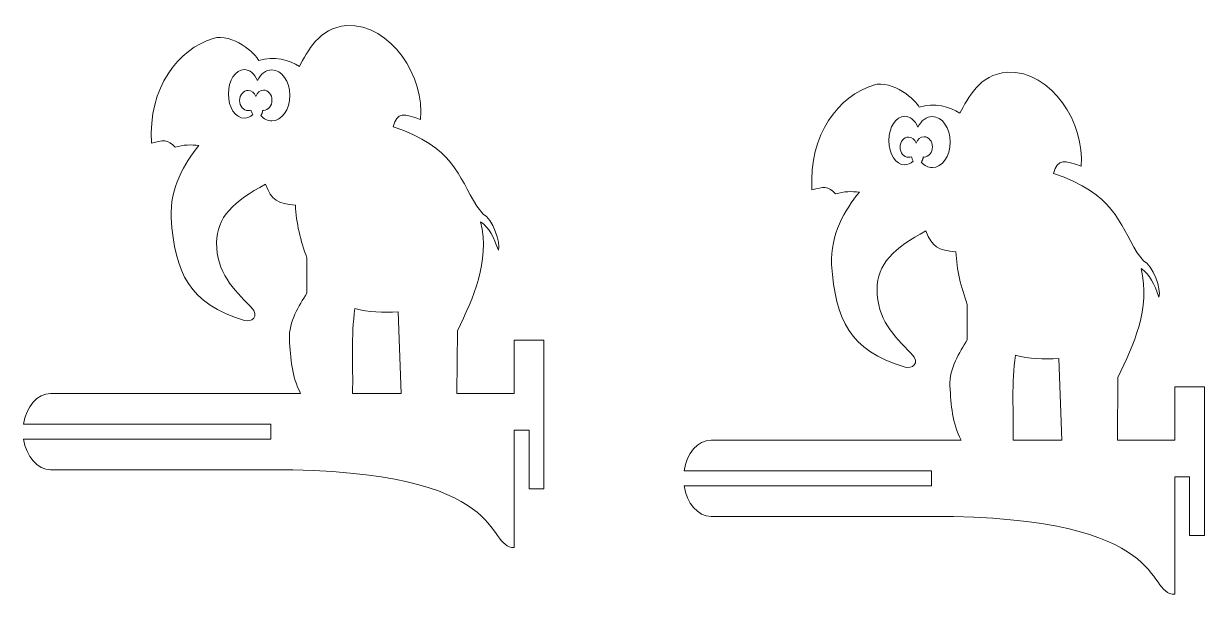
# Model space of a CAD drawing. Header units: millimetres. Extents: x -505 to 593, y -392 to 806.
# Drawn here: x -204 to 589, y 423 to 806 of the extents above; entities that cross this region are included whole.
import ezdxf

# ---------------------------------------------------------------- set-up
doc = ezdxf.new("R2010")
doc.units = ezdxf.units.MM
doc.header["$MEASUREMENT"] = 0
doc.layers.add('layer 1', color=7, linetype='Continuous')

msp = doc.modelspace()

# ---------------------------------------------------------------- linework, layer by layer
at = {"layer": 'layer 1', "color": 231, "lineweight": 9}
for points, knots in [([(-185.7775, 557.6933), (-185.7775, 557.6933), (-144.6578, 557.6933), (-144.6578, 557.6933), (-144.6578, 557.6933), (-144.6578, 557.6933), (-37.1105, 557.6933), (-37.1105, 557.6933), (-37.1105, 557.6933), (-37.1105, 557.6933), (-17.8515, 557.6933), (-17.8515, 557.6933), (-17.8515, 557.6933), (-23.7156, 568.9812), (-24.5851, 581.099), (-25.3201, 594.0045), (-25.3201, 594.0045), (-25.8357, 606.2162), (-18.8034, 616.3689), (-13.6338, 625.0512), (-13.6338, 625.0512), (-13.6338, 625.0512), (-13.6338, 648.6789), (-13.6338, 648.6789), (-13.6338, 648.6789), (-17.733, 660.1986), (-20.9499, 671.8164), (-21.2256, 684.1204), (-21.2256, 684.1204), (-33.0483, 684.9577), (-37.4212, 687.2653), (-41.4021, 698.1009), (-41.4021, 698.1009), (-62.7515, 686.7061), (-74.2983, 675.6056), (-74.2782, 658.9176), (-74.2782, 658.9176), (-74.2945, 638.5706), (-63.0503, 627.9099), (-51.2729, 615.7652), (-51.2729, 615.7652), (-44.5309, 608.8132), (-51.1859, 605.3788), (-55.4189, 606.6758), (-55.4189, 606.6758), (-93.1208, 618.0107), (-102.045, 638.3687), (-104.8149, 675.5414), (-104.8149, 675.5414), (-105.6054, 695.7604), (-96.0031, 711.9999), (-86.102, 724.0802), (-86.102, 724.0802), (-91.2751, 724.6216), (-96.4977, 724.6264), (-102.0615, 722.9242), (-102.0615, 722.9242), (-107.1114, 728.3413), (-110.3575, 727.7588), (-117.9928, 725.5183), (-117.9928, 725.5183), (-120.2852, 763.3099), (-99.7374, 788.6523), (-76.6408, 795.958), (-76.6408, 795.958), (-63.4614, 799.6941), (-47.9293, 785.5894), (-45.925, 780.9937), (-45.925, 780.9937), (-35.8552, 784.6139), (-25.1975, 781.2743), (-18.6566, 777.1505), (-18.6566, 777.1505), (-13.0031, 787.1911), (-5.8742, 802.8353), (13.1443, 804.6214), (13.1443, 804.6214), (43.2446, 805.8271), (65.68, 769.4957), (62.7625, 741.6143), (62.7625, 741.6143), (52.0057, 745.149), (46.9488, 746.9149), (44.2504, 736.6923), (44.2504, 736.6923), (85.2307, 722.8368), (87.8869, 703.871), (100.5665, 683.3327), (100.5665, 683.3327), (100.5665, 683.3327), (104.7306, 678.0417), (104.7306, 678.0417), (104.7306, 678.0417), (111.0239, 675.5443), (116.9659, 658.2709), (115.0077, 653.7134), (115.0077, 653.7134), (111.927, 662.3504), (109.2387, 668.7326), (103.1197, 672.8599), (103.1197, 672.8599), (109.5048, 645.7516), (98.2018, 621.7879), (87.4891, 599.7894), (87.4891, 599.7894), (87.4891, 599.7894), (87.1534, 557.6933), (87.1534, 557.6933), (87.1534, 557.6933), (87.1534, 557.6933), (125.7321, 557.6933), (125.7321, 557.6933), (125.7321, 557.6933), (125.7321, 557.6933), (125.7321, 593.4774), (125.7321, 593.4774), (125.7321, 593.4774), (125.7321, 593.4774), (145.6289, 593.4774), (145.6289, 593.4774), (145.6289, 593.4774), (145.6289, 593.4774), (145.6289, 493.6206), (145.6289, 493.6206), (145.6289, 493.6206), (145.6289, 493.6206), (135.7252, 493.6206), (135.7252, 493.6206), (135.7252, 493.6206), (135.7252, 493.6206), (135.7252, 532.9569), (135.7252, 532.9569), (135.7252, 532.9569), (135.7252, 532.9569), (125.7251, 532.9569), (125.7251, 532.9569), (125.7251, 532.9569), (125.7251, 532.9569), (125.7251, 454.2511), (125.7251, 454.2511), (125.7251, 454.2511), (105.1369, 454.1828), (125.7251, 506.5213), (-37.7319, 506.5213), (-37.7319, 506.5213), (-37.7319, 506.5213), (-185.7775, 506.5213), (-185.7775, 506.5213), (-185.7775, 506.5213), (-194.6982, 506.5213), (-202.1931, 515.4072), (-203.883, 527.1072), (-203.883, 527.1072), (-203.883, 527.1072), (-37.7319, 527.1072), (-37.7319, 527.1072), (-37.7319, 527.1072), (-37.7319, 527.1072), (-37.7319, 537.1072), (-37.7319, 537.1072), (-37.7319, 537.1072), (-37.7319, 537.1072), (-203.8831, 537.1072), (-203.8831, 537.1072), (-203.8831, 537.1072), (-202.1933, 548.8074), (-194.6984, 557.6933), (-185.7775, 557.6933)], [0, 0, 0, 0, 0.0232558139534884, 0.0232558139534884, 0.0232558139534884, 0.0232558139534884, 0.0465116279069767, 0.0465116279069767, 0.0465116279069767, 0.0465116279069767, 0.0697674418604651, 0.0697674418604651, 0.0697674418604651, 0.0697674418604651, 0.0930232558139535, 0.0930232558139535, 0.0930232558139535, 0.0930232558139535, 0.1162790697674419, 0.1162790697674419, 0.1162790697674419, 0.1162790697674419, 0.1395348837209302, 0.1395348837209302, 0.1395348837209302, 0.1395348837209302, 0.1627906976744186, 0.1627906976744186, 0.1627906976744186, 0.1627906976744186, 0.186046511627907, 0.186046511627907, 0.186046511627907, 0.186046511627907, 0.2093023255813954, 0.2093023255813954, 0.2093023255813954, 0.2093023255813954, 0.2325581395348837, 0.2325581395348837, 0.2325581395348837, 0.2325581395348837, 0.2558139534883721, 0.2558139534883721, 0.2558139534883721, 0.2558139534883721, 0.2790697674418605, 0.2790697674418605, 0.2790697674418605, 0.2790697674418605, 0.3023255813953488, 0.3023255813953488, 0.3023255813953488, 0.3023255813953488, 0.3255813953488372, 0.3255813953488372, 0.3255813953488372, 0.3255813953488372, 0.3488372093023256, 0.3488372093023256, 0.3488372093023256, 0.3488372093023256, 0.3720930232558139, 0.3720930232558139, 0.3720930232558139, 0.3720930232558139, 0.3953488372093023, 0.3953488372093023, 0.3953488372093023, 0.3953488372093023, 0.4186046511627907, 0.4186046511627907, 0.4186046511627907, 0.4186046511627907, 0.4418604651162791, 0.4418604651162791, 0.4418604651162791, 0.4418604651162791, 0.4651162790697674, 0.4651162790697674, 0.4651162790697674, 0.4651162790697674, 0.4883720930232558, 0.4883720930232558, 0.4883720930232558, 0.4883720930232558, 0.5116279069767442, 0.5116279069767442, 0.5116279069767442, 0.5116279069767442, 0.5348837209302325, 0.5348837209302325, 0.5348837209302325, 0.5348837209302325, 0.5581395348837209, 0.5581395348837209, 0.5581395348837209, 0.5581395348837209, 0.5813953488372093, 0.5813953488372093, 0.5813953488372093, 0.5813953488372093, 0.6046511627906976, 0.6046511627906976, 0.6046511627906976, 0.6046511627906976, 0.627906976744186, 0.627906976744186, 0.627906976744186, 0.627906976744186, 0.6511627906976745, 0.6511627906976745, 0.6511627906976745, 0.6511627906976745, 0.6744186046511628, 0.6744186046511628, 0.6744186046511628, 0.6744186046511628, 0.6976744186046512, 0.6976744186046512, 0.6976744186046512, 0.6976744186046512, 0.7209302325581395, 0.7209302325581395, 0.7209302325581395, 0.7209302325581395, 0.7441860465116279, 0.7441860465116279, 0.7441860465116279, 0.7441860465116279, 0.7674418604651163, 0.7674418604651163, 0.7674418604651163, 0.7674418604651163, 0.7906976744186046, 0.7906976744186046, 0.7906976744186046, 0.7906976744186046, 0.813953488372093, 0.813953488372093, 0.813953488372093, 0.813953488372093, 0.8372093023255814, 0.8372093023255814, 0.8372093023255814, 0.8372093023255814, 0.8604651162790697, 0.8604651162790697, 0.8604651162790697, 0.8604651162790697, 0.8837209302325582, 0.8837209302325582, 0.8837209302325582, 0.8837209302325582, 0.9069767441860465, 0.9069767441860465, 0.9069767441860465, 0.9069767441860465, 0.9302325581395349, 0.9302325581395349, 0.9302325581395349, 0.9302325581395349, 0.9534883720930233, 0.9534883720930233, 0.9534883720930233, 0.9534883720930233, 1, 1, 1, 1]), ([(-37.1045, 774.8094), (-41.1003, 774.8094), (-44.6384, 772.0121), (-46.8172, 767.712), (-46.8172, 767.712), (-48.7266, 772.1082), (-51.9923, 775.006), (-55.6991, 775.006), (-55.6991, 775.006), (-61.5835, 775.006), (-66.3558, 767.7013), (-66.3558, 758.694), (-66.3558, 758.694), (-66.3558, 749.6858), (-61.5835, 742.3812), (-55.6991, 742.3812), (-55.6991, 742.3812), (-53.5999, 742.3812), (-51.6413, 743.3131), (-49.9908, 744.9182), (-49.9908, 744.9182), (-50.1439, 745.2297), (-50.28, 745.5354), (-50.4041, 745.814), (-50.4041, 745.814), (-50.4041, 745.814), (-50.41, 745.8271), (-50.41, 745.8271), (-50.41, 745.8271), (-50.41, 745.8271), (-50.5635, 746.1723), (-50.5635, 746.1723), (-50.5635, 746.1723), (-50.5635, 746.1723), (-50.5649, 746.1747), (-50.5649, 746.1747), (-50.5649, 746.1747), (-50.5649, 746.1747), (-50.5735, 746.1955), (-50.5735, 746.1955), (-50.5735, 746.1955), (-50.5735, 746.1955), (-50.5769, 746.2023), (-50.5769, 746.2023), (-50.5769, 746.2023), (-50.5769, 746.2023), (-50.606, 746.2665), (-50.606, 746.2665), (-50.606, 746.2665), (-50.606, 746.2665), (-50.6465, 746.3548), (-50.6465, 746.3548), (-50.6465, 746.3548), (-50.6465, 746.3548), (-50.6567, 746.3765), (-50.6567, 746.3765), (-50.6567, 746.3765), (-50.6567, 746.3765), (-50.6576, 746.3785), (-50.6576, 746.3785), (-50.6576, 746.3785), (-50.6576, 746.3785), (-50.6731, 746.4104), (-50.6731, 746.4104), (-50.6731, 746.4104), (-50.6731, 746.4104), (-50.6871, 746.4403), (-50.6871, 746.4403), (-50.6871, 746.4403), (-50.6871, 746.4403), (-50.6882, 746.4412), (-50.6882, 746.4412), (-50.6882, 746.4412), (-50.6882, 746.4412), (-50.6973, 746.4616), (-50.6973, 746.4616), (-50.6973, 746.4616), (-50.6973, 746.4616), (-50.7074, 746.4818), (-50.7074, 746.4818), (-50.7074, 746.4818), (-50.7074, 746.4818), (-50.7171, 746.502), (-50.7171, 746.502), (-50.7171, 746.502), (-50.7171, 746.502), (-50.7175, 746.5031), (-50.7175, 746.5031), (-50.7175, 746.5031), (-50.7175, 746.5031), (-50.7271, 746.5224), (-50.7271, 746.5224), (-50.7271, 746.5224), (-50.7271, 746.5224), (-50.7373, 746.5421), (-50.7373, 746.5421), (-50.7373, 746.5421), (-50.7373, 746.5421), (-50.7475, 746.561), (-50.7475, 746.561), (-50.7475, 746.561), (-50.8272, 746.7209), (-51.0049, 747.2013), (-51.2265, 747.8238), (-51.2265, 747.8238), (-51.8174, 747.5731), (-52.4549, 747.4356), (-53.1175, 747.4356), (-53.1175, 747.4356), (-56.248, 747.4356), (-58.7866, 750.4801), (-58.7866, 754.2346), (-58.7866, 754.2346), (-58.7866, 757.9891), (-56.248, 761.0336), (-53.1175, 761.0336), (-53.1175, 761.0336), (-50.814, 761.0336), (-48.831, 759.3865), (-47.9438, 757.0199), (-47.9438, 757.0199), (-47.0948, 759.4908), (-45.0677, 761.2301), (-42.7011, 761.2301), (-42.7011, 761.2301), (-39.5705, 761.2301), (-37.0321, 758.1855), (-37.0321, 754.4311), (-37.0321, 754.4311), (-37.0321, 750.6766), (-39.5705, 747.632), (-42.7011, 747.632), (-42.7011, 747.632), (-42.899, 747.632), (-43.0937, 747.6456), (-43.2859, 747.6692), (-43.2859, 747.6692), (-43.3158, 747.4234), (-43.3343, 747.2665), (-43.3343, 747.2438), (-43.3343, 747.2438), (-43.3343, 747.2438), (-43.3353, 747.1655), (-43.3353, 747.1655), (-43.3353, 747.1655), (-43.3353, 747.1655), (-43.3355, 747.1598), (-43.3355, 747.1598), (-43.3355, 747.1598), (-43.3355, 747.1598), (-43.3396, 747.0845), (-43.3396, 747.0845), (-43.3396, 747.0845), (-43.3396, 747.0845), (-43.3405, 747.0729), (-43.3405, 747.0729), (-43.3405, 747.0729), (-43.3405, 747.0729), (-43.3468, 747.0019), (-43.3468, 747.0019), (-43.3468, 747.0019), (-43.3468, 747.0019), (-43.3487, 746.984), (-43.3487, 746.984), (-43.3487, 746.984), (-43.3487, 746.984), (-43.3568, 746.9168), (-43.3568, 746.9168), (-43.3568, 746.9168), (-43.3568, 746.9168), (-43.3603, 746.8918), (-43.3603, 746.8918), (-43.3603, 746.8918), (-43.3689, 746.8305), (-43.3791, 746.7677), (-43.3922, 746.7034), (-43.3922, 746.7034), (-43.3922, 746.7034), (-43.3931, 746.6976), (-43.3931, 746.6976), (-43.3931, 746.6976), (-43.3931, 746.6976), (-43.411, 746.6151), (-43.411, 746.6151), (-43.411, 746.6151), (-43.411, 746.6151), (-43.4124, 746.6071), (-43.4124, 746.6071), (-43.4124, 746.6071), (-43.4124, 746.6071), (-43.4234, 746.561), (-43.4234, 746.561), (-43.4234, 746.561), (-43.4234, 746.561), (-43.4583, 746.4229), (-43.4583, 746.4229), (-43.4583, 746.4229), (-43.4583, 746.4229), (-43.4621, 746.4084), (-43.4621, 746.4084), (-43.4621, 746.4084), (-43.4621, 746.4084), (-43.4714, 746.3756), (-43.4714, 746.3756), (-43.4714, 746.3756), (-43.4714, 746.3756), (-43.491, 746.307), (-43.491, 746.307), (-43.491, 746.307), (-43.491, 746.307), (-43.4988, 746.2804), (-43.4988, 746.2804), (-43.4988, 746.2804), (-43.4988, 746.2804), (-43.5216, 746.2076), (-43.5216, 746.2076), (-43.5216, 746.2076), (-43.5216, 746.2076), (-43.5224, 746.2047), (-43.5224, 746.2047), (-43.5224, 746.2047), (-43.5224, 746.2047), (-43.5292, 746.1843), (-43.5292, 746.1843), (-43.5292, 746.1843), (-43.5292, 746.1843), (-43.5448, 746.1365), (-43.5448, 746.1365), (-43.5448, 746.1365), (-43.5448, 746.1365), (-43.5573, 746.1004), (-43.5573, 746.1004), (-43.5573, 746.1004), (-43.5573, 746.1004), (-43.5611, 746.0877), (-43.5611, 746.0877), (-43.5611, 746.0877), (-43.5611, 746.0877), (-43.578, 746.0394), (-43.578, 746.0394), (-43.578, 746.0394), (-43.578, 746.0394), (-43.5936, 745.9961), (-43.5936, 745.9961), (-43.5936, 745.9961), (-43.5936, 745.9961), (-43.596, 745.9903), (-43.596, 745.9903), (-43.596, 745.9903), (-43.596, 745.9903), (-43.5998, 745.9786), (-43.5998, 745.9786), (-43.5998, 745.9786), (-43.5998, 745.9786), (-43.6321, 745.8918), (-43.6321, 745.8918), (-43.6321, 745.8918), (-43.6321, 745.8918), (-43.6331, 745.8903), (-43.6331, 745.8903), (-43.6331, 745.8903), (-43.6331, 745.8903), (-43.6514, 745.8425), (-43.6514, 745.8425), (-43.6514, 745.8425), (-43.6514, 745.8425), (-43.6524, 745.8401), (-43.6524, 745.8401), (-43.6524, 745.8401), (-43.6524, 745.8401), (-43.6867, 745.7536), (-43.6867, 745.7536), (-43.6867, 745.7536), (-43.6867, 745.7536), (-43.7325, 745.6435), (-43.7325, 745.6435), (-43.7325, 745.6435), (-43.7325, 745.6435), (-43.7544, 745.5928), (-43.7544, 745.5928), (-43.7544, 745.5928), (-43.7544, 745.5928), (-43.7644, 745.5691), (-43.7644, 745.5691), (-43.7644, 745.5691), (-43.7644, 745.5691), (-43.776, 745.5436), (-43.776, 745.5436), (-43.776, 745.5436), (-43.776, 745.5436), (-43.7982, 745.4929), (-43.7982, 745.4929), (-43.7982, 745.4929), (-43.7982, 745.4929), (-43.8127, 745.4614), (-43.8127, 745.4614), (-43.8127, 745.4614), (-43.8127, 745.4614), (-43.8214, 745.4422), (-43.8214, 745.4422), (-43.8214, 745.4422), (-43.8214, 745.4422), (-43.8451, 745.3915), (-43.8451, 745.3915), (-43.8451, 745.3915), (-43.8451, 745.3915), (-43.8624, 745.3538), (-43.8624, 745.3538), (-43.8624, 745.3538), (-43.8624, 745.3538), (-43.8683, 745.3417), (-43.8683, 745.3417), (-43.8683, 745.3417), (-43.8683, 745.3417), (-43.8929, 745.291), (-43.8929, 745.291), (-43.8929, 745.291), (-43.8929, 745.291), (-43.9156, 745.2451), (-43.9156, 745.2451), (-43.9156, 745.2451), (-43.9156, 745.2451), (-43.9175, 745.2403), (-43.9175, 745.2403), (-43.9175, 745.2403), (-43.9175, 745.2403), (-43.9431, 745.1896), (-43.9431, 745.1896), (-43.9431, 745.1896), (-43.9851, 745.1052), (-44.0291, 745.0221), (-44.0745, 744.938), (-44.0745, 744.938), (-44.0745, 744.938), (-44.0836, 744.9216), (-44.0836, 744.9216), (-44.0836, 744.9216), (-44.1991, 744.7092), (-44.3247, 744.4986), (-44.4584, 744.2939), (-44.4584, 744.2939), (-44.4584, 744.2939), (-44.4646, 744.2847), (-44.4646, 744.2847), (-44.4646, 744.2847), (-44.4646, 744.2847), (-44.4902, 744.2461), (-44.4902, 744.2461), (-44.4902, 744.2461), (-44.4902, 744.2461), (-44.5227, 744.1968), (-44.5227, 744.1968), (-44.5227, 744.1968), (-42.4818, 741.8919), (-39.9066, 740.5138), (-37.1045, 740.5138), (-37.1045, 740.5138), (-30.485, 740.5138), (-25.1163, 748.1927), (-25.1163, 757.6621), (-25.1163, 757.6621), (-25.1163, 767.1305), (-30.485, 774.8094), (-37.1045, 774.8094)], [0, 0, 0, 0, 0.0108695652173913, 0.0108695652173913, 0.0108695652173913, 0.0108695652173913, 0.0217391304347826, 0.0217391304347826, 0.0217391304347826, 0.0217391304347826, 0.0326086956521739, 0.0326086956521739, 0.0326086956521739, 0.0326086956521739, 0.0434782608695652, 0.0434782608695652, 0.0434782608695652, 0.0434782608695652, 0.0543478260869565, 0.0543478260869565, 0.0543478260869565, 0.0543478260869565, 0.0652173913043478, 0.0652173913043478, 0.0652173913043478, 0.0652173913043478, 0.0760869565217391, 0.0760869565217391, 0.0760869565217391, 0.0760869565217391, 0.0869565217391304, 0.0869565217391304, 0.0869565217391304, 0.0869565217391304, 0.0978260869565217, 0.0978260869565217, 0.0978260869565217, 0.0978260869565217, 0.108695652173913, 0.108695652173913, 0.108695652173913, 0.108695652173913, 0.1195652173913044, 0.1195652173913044, 0.1195652173913044, 0.1195652173913044, 0.1304347826086956, 0.1304347826086956, 0.1304347826086956, 0.1304347826086956, 0.1413043478260869, 0.1413043478260869, 0.1413043478260869, 0.1413043478260869, 0.1521739130434783, 0.1521739130434783, 0.1521739130434783, 0.1521739130434783, 0.1630434782608696, 0.1630434782608696, 0.1630434782608696, 0.1630434782608696, 0.1739130434782609, 0.1739130434782609, 0.1739130434782609, 0.1739130434782609, 0.1847826086956522, 0.1847826086956522, 0.1847826086956522, 0.1847826086956522, 0.1956521739130435, 0.1956521739130435, 0.1956521739130435, 0.1956521739130435, 0.2065217391304348, 0.2065217391304348, 0.2065217391304348, 0.2065217391304348, 0.2173913043478261, 0.2173913043478261, 0.2173913043478261, 0.2173913043478261, 0.2282608695652174, 0.2282608695652174, 0.2282608695652174, 0.2282608695652174, 0.2391304347826087, 0.2391304347826087, 0.2391304347826087, 0.2391304347826087, 0.25, 0.25, 0.25, 0.25, 0.2608695652173913, 0.2608695652173913, 0.2608695652173913, 0.2608695652173913, 0.2717391304347826, 0.2717391304347826, 0.2717391304347826, 0.2717391304347826, 0.2826086956521739, 0.2826086956521739, 0.2826086956521739, 0.2826086956521739, 0.2934782608695652, 0.2934782608695652, 0.2934782608695652, 0.2934782608695652, 0.3043478260869565, 0.3043478260869565, 0.3043478260869565, 0.3043478260869565, 0.3152173913043478, 0.3152173913043478, 0.3152173913043478, 0.3152173913043478, 0.3260869565217391, 0.3260869565217391, 0.3260869565217391, 0.3260869565217391, 0.3369565217391304, 0.3369565217391304, 0.3369565217391304, 0.3369565217391304, 0.3478260869565217, 0.3478260869565217, 0.3478260869565217, 0.3478260869565217, 0.358695652173913, 0.358695652173913, 0.358695652173913, 0.358695652173913, 0.3695652173913043, 0.3695652173913043, 0.3695652173913043, 0.3695652173913043, 0.3804347826086957, 0.3804347826086957, 0.3804347826086957, 0.3804347826086957, 0.391304347826087, 0.391304347826087, 0.391304347826087, 0.391304347826087, 0.4021739130434783, 0.4021739130434783, 0.4021739130434783, 0.4021739130434783, 0.4130434782608696, 0.4130434782608696, 0.4130434782608696, 0.4130434782608696, 0.4239130434782609, 0.4239130434782609, 0.4239130434782609, 0.4239130434782609, 0.4347826086956522, 0.4347826086956522, 0.4347826086956522, 0.4347826086956522, 0.4456521739130435, 0.4456521739130435, 0.4456521739130435, 0.4456521739130435, 0.4565217391304348, 0.4565217391304348, 0.4565217391304348, 0.4565217391304348, 0.4673913043478261, 0.4673913043478261, 0.4673913043478261, 0.4673913043478261, 0.4782608695652174, 0.4782608695652174, 0.4782608695652174, 0.4782608695652174, 0.4891304347826087, 0.4891304347826087, 0.4891304347826087, 0.4891304347826087, 0.5, 0.5, 0.5, 0.5, 0.5108695652173914, 0.5108695652173914, 0.5108695652173914, 0.5108695652173914, 0.5217391304347826, 0.5217391304347826, 0.5217391304347826, 0.5217391304347826, 0.532608695652174, 0.532608695652174, 0.532608695652174, 0.532608695652174, 0.5434782608695652, 0.5434782608695652, 0.5434782608695652, 0.5434782608695652, 0.5543478260869565, 0.5543478260869565, 0.5543478260869565, 0.5543478260869565, 0.5652173913043478, 0.5652173913043478, 0.5652173913043478, 0.5652173913043478, 0.5760869565217391, 0.5760869565217391, 0.5760869565217391, 0.5760869565217391, 0.5869565217391305, 0.5869565217391305, 0.5869565217391305, 0.5869565217391305, 0.5978260869565217, 0.5978260869565217, 0.5978260869565217, 0.5978260869565217, 0.6086956521739131, 0.6086956521739131, 0.6086956521739131, 0.6086956521739131, 0.6195652173913043, 0.6195652173913043, 0.6195652173913043, 0.6195652173913043, 0.6304347826086957, 0.6304347826086957, 0.6304347826086957, 0.6304347826086957, 0.6413043478260869, 0.6413043478260869, 0.6413043478260869, 0.6413043478260869, 0.6521739130434783, 0.6521739130434783, 0.6521739130434783, 0.6521739130434783, 0.6630434782608695, 0.6630434782608695, 0.6630434782608695, 0.6630434782608695, 0.6739130434782609, 0.6739130434782609, 0.6739130434782609, 0.6739130434782609, 0.6847826086956522, 0.6847826086956522, 0.6847826086956522, 0.6847826086956522, 0.6956521739130435, 0.6956521739130435, 0.6956521739130435, 0.6956521739130435, 0.7065217391304348, 0.7065217391304348, 0.7065217391304348, 0.7065217391304348, 0.717391304347826, 0.717391304347826, 0.717391304347826, 0.717391304347826, 0.7282608695652174, 0.7282608695652174, 0.7282608695652174, 0.7282608695652174, 0.7391304347826086, 0.7391304347826086, 0.7391304347826086, 0.7391304347826086, 0.75, 0.75, 0.75, 0.75, 0.7608695652173914, 0.7608695652173914, 0.7608695652173914, 0.7608695652173914, 0.7717391304347826, 0.7717391304347826, 0.7717391304347826, 0.7717391304347826, 0.782608695652174, 0.782608695652174, 0.782608695652174, 0.782608695652174, 0.7934782608695652, 0.7934782608695652, 0.7934782608695652, 0.7934782608695652, 0.8043478260869565, 0.8043478260869565, 0.8043478260869565, 0.8043478260869565, 0.8152173913043478, 0.8152173913043478, 0.8152173913043478, 0.8152173913043478, 0.8260869565217391, 0.8260869565217391, 0.8260869565217391, 0.8260869565217391, 0.8369565217391305, 0.8369565217391305, 0.8369565217391305, 0.8369565217391305, 0.8478260869565217, 0.8478260869565217, 0.8478260869565217, 0.8478260869565217, 0.8586956521739131, 0.8586956521739131, 0.8586956521739131, 0.8586956521739131, 0.8695652173913043, 0.8695652173913043, 0.8695652173913043, 0.8695652173913043, 0.8804347826086957, 0.8804347826086957, 0.8804347826086957, 0.8804347826086957, 0.8913043478260869, 0.8913043478260869, 0.8913043478260869, 0.8913043478260869, 0.9021739130434783, 0.9021739130434783, 0.9021739130434783, 0.9021739130434783, 0.9130434782608695, 0.9130434782608695, 0.9130434782608695, 0.9130434782608695, 0.9239130434782609, 0.9239130434782609, 0.9239130434782609, 0.9239130434782609, 0.9347826086956522, 0.9347826086956522, 0.9347826086956522, 0.9347826086956522, 0.9456521739130435, 0.9456521739130435, 0.9456521739130435, 0.9456521739130435, 0.9565217391304348, 0.9565217391304348, 0.9565217391304348, 0.9565217391304348, 0.967391304347826, 0.967391304347826, 0.967391304347826, 0.967391304347826, 0.9782608695652174, 0.9782608695652174, 0.9782608695652174, 0.9782608695652174, 1, 1, 1, 1]), ([(257.8885, 526.3757), (257.8885, 526.3757), (299.0082, 526.3757), (299.0082, 526.3757), (299.0082, 526.3757), (299.0082, 526.3757), (406.5555, 526.3757), (406.5555, 526.3757), (406.5555, 526.3757), (406.5555, 526.3757), (425.8145, 526.3757), (425.8145, 526.3757), (425.8145, 526.3757), (419.9504, 537.6636), (419.0809, 549.7814), (418.3459, 562.6869), (418.3459, 562.6869), (417.8303, 574.8986), (424.8626, 585.0513), (430.0322, 593.7336), (430.0322, 593.7336), (430.0322, 593.7336), (430.0322, 617.3613), (430.0322, 617.3613), (430.0322, 617.3613), (425.933, 628.881), (422.716, 640.4988), (422.4404, 652.8028), (422.4404, 652.8028), (410.6177, 653.6401), (406.2447, 655.9477), (402.2639, 666.7833), (402.2639, 666.7833), (380.9145, 655.3885), (369.3677, 644.288), (369.3879, 627.6), (369.3879, 627.6), (369.3715, 607.253), (380.6157, 596.5923), (392.3931, 584.4476), (392.3931, 584.4476), (399.1351, 577.4956), (392.4801, 574.0612), (388.247, 575.3582), (388.247, 575.3582), (350.5452, 586.6931), (341.621, 607.0511), (338.8511, 644.2238), (338.8511, 644.2238), (338.0606, 664.4428), (347.6629, 680.6823), (357.564, 692.7626), (357.564, 692.7626), (352.3909, 693.304), (347.1683, 693.3088), (341.6045, 691.6066), (341.6045, 691.6066), (336.5546, 697.0237), (333.3085, 696.4412), (325.6732, 694.2007), (325.6732, 694.2007), (323.3808, 731.9923), (343.9286, 757.3347), (367.0252, 764.6404), (367.0252, 764.6404), (380.2046, 768.3765), (395.7367, 754.2718), (397.741, 749.6761), (397.741, 749.6761), (407.8108, 753.2963), (418.4685, 749.9567), (425.0094, 745.8329), (425.0094, 745.8329), (430.6629, 755.8735), (437.7919, 771.5177), (456.8103, 773.3038), (456.8103, 773.3038), (486.9106, 774.5095), (509.346, 738.1781), (506.4285, 710.2967), (506.4285, 710.2967), (495.6717, 713.8314), (490.6148, 715.5973), (487.9164, 705.3747), (487.9164, 705.3747), (528.8967, 691.5192), (531.553, 672.5534), (544.2325, 652.0151), (544.2325, 652.0151), (544.2325, 652.0151), (548.3966, 646.7241), (548.3966, 646.7241), (548.3966, 646.7241), (554.6899, 644.2267), (560.6319, 626.9533), (558.6737, 622.3958), (558.6737, 622.3958), (555.593, 631.0328), (552.9047, 637.415), (546.7857, 641.5423), (546.7857, 641.5423), (553.1708, 614.434), (541.8678, 590.4703), (531.1551, 568.4718), (531.1551, 568.4718), (531.1551, 568.4718), (530.8194, 526.3757), (530.8194, 526.3757), (530.8194, 526.3757), (530.8194, 526.3757), (569.3981, 526.3757), (569.3981, 526.3757), (569.3981, 526.3757), (569.3981, 526.3757), (569.3981, 562.1598), (569.3981, 562.1598), (569.3981, 562.1598), (569.3981, 562.1598), (589.2949, 562.1598), (589.2949, 562.1598), (589.2949, 562.1598), (589.2949, 562.1598), (589.2949, 462.303), (589.2949, 462.303), (589.2949, 462.303), (589.2949, 462.303), (579.3912, 462.303), (579.3912, 462.303), (579.3912, 462.303), (579.3912, 462.303), (579.3912, 501.6393), (579.3912, 501.6393), (579.3912, 501.6393), (579.3912, 501.6393), (569.3911, 501.6393), (569.3911, 501.6393), (569.3911, 501.6393), (569.3911, 501.6393), (569.3911, 422.9335), (569.3911, 422.9335), (569.3911, 422.9335), (548.8028, 422.8652), (569.3911, 475.2037), (405.9341, 475.2037), (405.9341, 475.2037), (405.9341, 475.2037), (257.8885, 475.2037), (257.8885, 475.2037), (257.8885, 475.2037), (248.9678, 475.2037), (241.4729, 484.0896), (239.783, 495.7896), (239.783, 495.7896), (239.783, 495.7896), (405.9341, 495.7896), (405.9341, 495.7896), (405.9341, 495.7896), (405.9341, 495.7896), (405.9341, 505.7896), (405.9341, 505.7896), (405.9341, 505.7896), (405.9341, 505.7896), (239.7828, 505.7896), (239.7828, 505.7896), (239.7828, 505.7896), (241.4727, 517.4898), (248.9676, 526.3757), (257.8885, 526.3757)], [0, 0, 0, 0, 0.0232558139534884, 0.0232558139534884, 0.0232558139534884, 0.0232558139534884, 0.0465116279069767, 0.0465116279069767, 0.0465116279069767, 0.0465116279069767, 0.0697674418604651, 0.0697674418604651, 0.0697674418604651, 0.0697674418604651, 0.0930232558139535, 0.0930232558139535, 0.0930232558139535, 0.0930232558139535, 0.1162790697674419, 0.1162790697674419, 0.1162790697674419, 0.1162790697674419, 0.1395348837209302, 0.1395348837209302, 0.1395348837209302, 0.1395348837209302, 0.1627906976744186, 0.1627906976744186, 0.1627906976744186, 0.1627906976744186, 0.186046511627907, 0.186046511627907, 0.186046511627907, 0.186046511627907, 0.2093023255813954, 0.2093023255813954, 0.2093023255813954, 0.2093023255813954, 0.2325581395348837, 0.2325581395348837, 0.2325581395348837, 0.2325581395348837, 0.2558139534883721, 0.2558139534883721, 0.2558139534883721, 0.2558139534883721, 0.2790697674418605, 0.2790697674418605, 0.2790697674418605, 0.2790697674418605, 0.3023255813953488, 0.3023255813953488, 0.3023255813953488, 0.3023255813953488, 0.3255813953488372, 0.3255813953488372, 0.3255813953488372, 0.3255813953488372, 0.3488372093023256, 0.3488372093023256, 0.3488372093023256, 0.3488372093023256, 0.3720930232558139, 0.3720930232558139, 0.3720930232558139, 0.3720930232558139, 0.3953488372093023, 0.3953488372093023, 0.3953488372093023, 0.3953488372093023, 0.4186046511627907, 0.4186046511627907, 0.4186046511627907, 0.4186046511627907, 0.4418604651162791, 0.4418604651162791, 0.4418604651162791, 0.4418604651162791, 0.4651162790697674, 0.4651162790697674, 0.4651162790697674, 0.4651162790697674, 0.4883720930232558, 0.4883720930232558, 0.4883720930232558, 0.4883720930232558, 0.5116279069767442, 0.5116279069767442, 0.5116279069767442, 0.5116279069767442, 0.5348837209302325, 0.5348837209302325, 0.5348837209302325, 0.5348837209302325, 0.5581395348837209, 0.5581395348837209, 0.5581395348837209, 0.5581395348837209, 0.5813953488372093, 0.5813953488372093, 0.5813953488372093, 0.5813953488372093, 0.6046511627906976, 0.6046511627906976, 0.6046511627906976, 0.6046511627906976, 0.627906976744186, 0.627906976744186, 0.627906976744186, 0.627906976744186, 0.6511627906976745, 0.6511627906976745, 0.6511627906976745, 0.6511627906976745, 0.6744186046511628, 0.6744186046511628, 0.6744186046511628, 0.6744186046511628, 0.6976744186046512, 0.6976744186046512, 0.6976744186046512, 0.6976744186046512, 0.7209302325581395, 0.7209302325581395, 0.7209302325581395, 0.7209302325581395, 0.7441860465116279, 0.7441860465116279, 0.7441860465116279, 0.7441860465116279, 0.7674418604651163, 0.7674418604651163, 0.7674418604651163, 0.7674418604651163, 0.7906976744186046, 0.7906976744186046, 0.7906976744186046, 0.7906976744186046, 0.813953488372093, 0.813953488372093, 0.813953488372093, 0.813953488372093, 0.8372093023255814, 0.8372093023255814, 0.8372093023255814, 0.8372093023255814, 0.8604651162790697, 0.8604651162790697, 0.8604651162790697, 0.8604651162790697, 0.8837209302325582, 0.8837209302325582, 0.8837209302325582, 0.8837209302325582, 0.9069767441860465, 0.9069767441860465, 0.9069767441860465, 0.9069767441860465, 0.9302325581395349, 0.9302325581395349, 0.9302325581395349, 0.9302325581395349, 0.9534883720930233, 0.9534883720930233, 0.9534883720930233, 0.9534883720930233, 1, 1, 1, 1]), ([(406.5615, 743.4918), (402.5657, 743.4918), (399.0275, 740.6945), (396.8488, 736.3944), (396.8488, 736.3944), (394.9393, 740.7906), (391.6737, 743.6884), (387.9669, 743.6884), (387.9669, 743.6884), (382.0825, 743.6884), (377.3102, 736.3837), (377.3102, 727.3764), (377.3102, 727.3764), (377.3102, 718.3682), (382.0825, 711.0636), (387.9669, 711.0636), (387.9669, 711.0636), (390.0661, 711.0636), (392.0247, 711.9955), (393.6752, 713.6006), (393.6752, 713.6006), (393.5221, 713.9121), (393.386, 714.2178), (393.2619, 714.4964), (393.2619, 714.4964), (393.2619, 714.4964), (393.256, 714.5095), (393.256, 714.5095), (393.256, 714.5095), (393.256, 714.5095), (393.1025, 714.8547), (393.1025, 714.8547), (393.1025, 714.8547), (393.1025, 714.8547), (393.1011, 714.8571), (393.1011, 714.8571), (393.1011, 714.8571), (393.1011, 714.8571), (393.0925, 714.8779), (393.0925, 714.8779), (393.0925, 714.8779), (393.0925, 714.8779), (393.0891, 714.8847), (393.0891, 714.8847), (393.0891, 714.8847), (393.0891, 714.8847), (393.0601, 714.9489), (393.0601, 714.9489), (393.0601, 714.9489), (393.0601, 714.9489), (393.0195, 715.0372), (393.0195, 715.0372), (393.0195, 715.0372), (393.0195, 715.0372), (393.0093, 715.0589), (393.0093, 715.0589), (393.0093, 715.0589), (393.0093, 715.0589), (393.0083, 715.0609), (393.0083, 715.0609), (393.0083, 715.0609), (393.0083, 715.0609), (392.9929, 715.0928), (392.9929, 715.0928), (392.9929, 715.0928), (392.9929, 715.0928), (392.9789, 715.1227), (392.9789, 715.1227), (392.9789, 715.1227), (392.9789, 715.1227), (392.9778, 715.1236), (392.9778, 715.1236), (392.9778, 715.1236), (392.9778, 715.1236), (392.9687, 715.144), (392.9687, 715.144), (392.9687, 715.144), (392.9687, 715.144), (392.9586, 715.1642), (392.9586, 715.1642), (392.9586, 715.1642), (392.9586, 715.1642), (392.9489, 715.1844), (392.9489, 715.1844), (392.9489, 715.1844), (392.9489, 715.1844), (392.9484, 715.1855), (392.9484, 715.1855), (392.9484, 715.1855), (392.9484, 715.1855), (392.9389, 715.2048), (392.9389, 715.2048), (392.9389, 715.2048), (392.9389, 715.2048), (392.9287, 715.2245), (392.9287, 715.2245), (392.9287, 715.2245), (392.9287, 715.2245), (392.9185, 715.2434), (392.9185, 715.2434), (392.9185, 715.2434), (392.8388, 715.4033), (392.6611, 715.8837), (392.4396, 716.5062), (392.4396, 716.5062), (391.8486, 716.2555), (391.2111, 716.118), (390.5485, 716.118), (390.5485, 716.118), (387.418, 716.118), (384.8794, 719.1625), (384.8794, 722.917), (384.8794, 722.917), (384.8794, 726.6715), (387.418, 729.716), (390.5485, 729.716), (390.5485, 729.716), (392.852, 729.716), (394.835, 728.0689), (395.7222, 725.7023), (395.7222, 725.7023), (396.5712, 728.1732), (398.5983, 729.9125), (400.9649, 729.9125), (400.9649, 729.9125), (404.0954, 729.9125), (406.6339, 726.8679), (406.6339, 723.1135), (406.6339, 723.1135), (406.6339, 719.359), (404.0954, 716.3144), (400.9649, 716.3144), (400.9649, 716.3144), (400.767, 716.3144), (400.5723, 716.328), (400.3801, 716.3516), (400.3801, 716.3516), (400.3501, 716.1058), (400.3317, 715.9489), (400.3317, 715.9262), (400.3317, 715.9262), (400.3317, 715.9262), (400.3307, 715.8479), (400.3307, 715.8479), (400.3307, 715.8479), (400.3307, 715.8479), (400.3305, 715.8422), (400.3305, 715.8422), (400.3305, 715.8422), (400.3305, 715.8422), (400.3264, 715.7669), (400.3264, 715.7669), (400.3264, 715.7669), (400.3264, 715.7669), (400.3255, 715.7553), (400.3255, 715.7553), (400.3255, 715.7553), (400.3255, 715.7553), (400.3192, 715.6843), (400.3192, 715.6843), (400.3192, 715.6843), (400.3192, 715.6843), (400.3173, 715.6664), (400.3173, 715.6664), (400.3173, 715.6664), (400.3173, 715.6664), (400.3092, 715.5992), (400.3092, 715.5992), (400.3092, 715.5992), (400.3092, 715.5992), (400.3057, 715.5742), (400.3057, 715.5742), (400.3057, 715.5742), (400.2971, 715.5129), (400.287, 715.4501), (400.2738, 715.3858), (400.2738, 715.3858), (400.2738, 715.3858), (400.2729, 715.38), (400.2729, 715.38), (400.2729, 715.38), (400.2729, 715.38), (400.255, 715.2975), (400.255, 715.2975), (400.255, 715.2975), (400.255, 715.2975), (400.2536, 715.2895), (400.2536, 715.2895), (400.2536, 715.2895), (400.2536, 715.2895), (400.2426, 715.2434), (400.2426, 715.2434), (400.2426, 715.2434), (400.2426, 715.2434), (400.2077, 715.1053), (400.2077, 715.1053), (400.2077, 715.1053), (400.2077, 715.1053), (400.2039, 715.0908), (400.2039, 715.0908), (400.2039, 715.0908), (400.2039, 715.0908), (400.1946, 715.058), (400.1946, 715.058), (400.1946, 715.058), (400.1946, 715.058), (400.175, 714.9894), (400.175, 714.9894), (400.175, 714.9894), (400.175, 714.9894), (400.1672, 714.9628), (400.1672, 714.9628), (400.1672, 714.9628), (400.1672, 714.9628), (400.1444, 714.89), (400.1444, 714.89), (400.1444, 714.89), (400.1444, 714.89), (400.1436, 714.8871), (400.1436, 714.8871), (400.1436, 714.8871), (400.1436, 714.8871), (400.1368, 714.8667), (400.1368, 714.8667), (400.1368, 714.8667), (400.1368, 714.8667), (400.1213, 714.8189), (400.1213, 714.8189), (400.1213, 714.8189), (400.1213, 714.8189), (400.1087, 714.7828), (400.1087, 714.7828), (400.1087, 714.7828), (400.1087, 714.7828), (400.1049, 714.7701), (400.1049, 714.7701), (400.1049, 714.7701), (400.1049, 714.7701), (400.088, 714.7218), (400.088, 714.7218), (400.088, 714.7218), (400.088, 714.7218), (400.0724, 714.6785), (400.0724, 714.6785), (400.0724, 714.6785), (400.0724, 714.6785), (400.07, 714.6727), (400.07, 714.6727), (400.07, 714.6727), (400.07, 714.6727), (400.0662, 714.661), (400.0662, 714.661), (400.0662, 714.661), (400.0662, 714.661), (400.0338, 714.5742), (400.0338, 714.5742), (400.0338, 714.5742), (400.0338, 714.5742), (400.033, 714.5727), (400.033, 714.5727), (400.033, 714.5727), (400.033, 714.5727), (400.0146, 714.5249), (400.0146, 714.5249), (400.0146, 714.5249), (400.0146, 714.5249), (400.0136, 714.5225), (400.0136, 714.5225), (400.0136, 714.5225), (400.0136, 714.5225), (399.9793, 714.436), (399.9793, 714.436), (399.9793, 714.436), (399.9793, 714.436), (399.9334, 714.3259), (399.9334, 714.3259), (399.9334, 714.3259), (399.9334, 714.3259), (399.9116, 714.2752), (399.9116, 714.2752), (399.9116, 714.2752), (399.9116, 714.2752), (399.9016, 714.2515), (399.9016, 714.2515), (399.9016, 714.2515), (399.9016, 714.2515), (399.89, 714.226), (399.89, 714.226), (399.89, 714.226), (399.89, 714.226), (399.8679, 714.1753), (399.8679, 714.1753), (399.8679, 714.1753), (399.8679, 714.1753), (399.8533, 714.1438), (399.8533, 714.1438), (399.8533, 714.1438), (399.8533, 714.1438), (399.8445, 714.1246), (399.8445, 714.1246), (399.8445, 714.1246), (399.8445, 714.1246), (399.8209, 714.0739), (399.8209, 714.0739), (399.8209, 714.0739), (399.8209, 714.0739), (399.8036, 714.0362), (399.8036, 714.0362), (399.8036, 714.0362), (399.8036, 714.0362), (399.7977, 714.0241), (399.7977, 714.0241), (399.7977, 714.0241), (399.7977, 714.0241), (399.7731, 713.9734), (399.7731, 713.9734), (399.7731, 713.9734), (399.7731, 713.9734), (399.7504, 713.9275), (399.7504, 713.9275), (399.7504, 713.9275), (399.7504, 713.9275), (399.7485, 713.9227), (399.7485, 713.9227), (399.7485, 713.9227), (399.7485, 713.9227), (399.7229, 713.872), (399.7229, 713.872), (399.7229, 713.872), (399.6809, 713.7876), (399.6369, 713.7045), (399.5915, 713.6204), (399.5915, 713.6204), (399.5915, 713.6204), (399.5824, 713.604), (399.5824, 713.604), (399.5824, 713.604), (399.4669, 713.3916), (399.3413, 713.181), (399.2076, 712.9763), (399.2076, 712.9763), (399.2076, 712.9763), (399.2014, 712.9671), (399.2014, 712.9671), (399.2014, 712.9671), (399.2014, 712.9671), (399.1758, 712.9285), (399.1758, 712.9285), (399.1758, 712.9285), (399.1758, 712.9285), (399.1434, 712.8792), (399.1434, 712.8792), (399.1434, 712.8792), (401.1842, 710.5743), (403.7594, 709.1962), (406.5615, 709.1962), (406.5615, 709.1962), (413.181, 709.1962), (418.5497, 716.8751), (418.5497, 726.3445), (418.5497, 726.3445), (418.5497, 735.8129), (413.181, 743.4918), (406.5615, 743.4918)], [0, 0, 0, 0, 0.0108695652173913, 0.0108695652173913, 0.0108695652173913, 0.0108695652173913, 0.0217391304347826, 0.0217391304347826, 0.0217391304347826, 0.0217391304347826, 0.0326086956521739, 0.0326086956521739, 0.0326086956521739, 0.0326086956521739, 0.0434782608695652, 0.0434782608695652, 0.0434782608695652, 0.0434782608695652, 0.0543478260869565, 0.0543478260869565, 0.0543478260869565, 0.0543478260869565, 0.0652173913043478, 0.0652173913043478, 0.0652173913043478, 0.0652173913043478, 0.0760869565217391, 0.0760869565217391, 0.0760869565217391, 0.0760869565217391, 0.0869565217391304, 0.0869565217391304, 0.0869565217391304, 0.0869565217391304, 0.0978260869565217, 0.0978260869565217, 0.0978260869565217, 0.0978260869565217, 0.108695652173913, 0.108695652173913, 0.108695652173913, 0.108695652173913, 0.1195652173913044, 0.1195652173913044, 0.1195652173913044, 0.1195652173913044, 0.1304347826086956, 0.1304347826086956, 0.1304347826086956, 0.1304347826086956, 0.1413043478260869, 0.1413043478260869, 0.1413043478260869, 0.1413043478260869, 0.1521739130434783, 0.1521739130434783, 0.1521739130434783, 0.1521739130434783, 0.1630434782608696, 0.1630434782608696, 0.1630434782608696, 0.1630434782608696, 0.1739130434782609, 0.1739130434782609, 0.1739130434782609, 0.1739130434782609, 0.1847826086956522, 0.1847826086956522, 0.1847826086956522, 0.1847826086956522, 0.1956521739130435, 0.1956521739130435, 0.1956521739130435, 0.1956521739130435, 0.2065217391304348, 0.2065217391304348, 0.2065217391304348, 0.2065217391304348, 0.2173913043478261, 0.2173913043478261, 0.2173913043478261, 0.2173913043478261, 0.2282608695652174, 0.2282608695652174, 0.2282608695652174, 0.2282608695652174, 0.2391304347826087, 0.2391304347826087, 0.2391304347826087, 0.2391304347826087, 0.25, 0.25, 0.25, 0.25, 0.2608695652173913, 0.2608695652173913, 0.2608695652173913, 0.2608695652173913, 0.2717391304347826, 0.2717391304347826, 0.2717391304347826, 0.2717391304347826, 0.2826086956521739, 0.2826086956521739, 0.2826086956521739, 0.2826086956521739, 0.2934782608695652, 0.2934782608695652, 0.2934782608695652, 0.2934782608695652, 0.3043478260869565, 0.3043478260869565, 0.3043478260869565, 0.3043478260869565, 0.3152173913043478, 0.3152173913043478, 0.3152173913043478, 0.3152173913043478, 0.3260869565217391, 0.3260869565217391, 0.3260869565217391, 0.3260869565217391, 0.3369565217391304, 0.3369565217391304, 0.3369565217391304, 0.3369565217391304, 0.3478260869565217, 0.3478260869565217, 0.3478260869565217, 0.3478260869565217, 0.358695652173913, 0.358695652173913, 0.358695652173913, 0.358695652173913, 0.3695652173913043, 0.3695652173913043, 0.3695652173913043, 0.3695652173913043, 0.3804347826086957, 0.3804347826086957, 0.3804347826086957, 0.3804347826086957, 0.391304347826087, 0.391304347826087, 0.391304347826087, 0.391304347826087, 0.4021739130434783, 0.4021739130434783, 0.4021739130434783, 0.4021739130434783, 0.4130434782608696, 0.4130434782608696, 0.4130434782608696, 0.4130434782608696, 0.4239130434782609, 0.4239130434782609, 0.4239130434782609, 0.4239130434782609, 0.4347826086956522, 0.4347826086956522, 0.4347826086956522, 0.4347826086956522, 0.4456521739130435, 0.4456521739130435, 0.4456521739130435, 0.4456521739130435, 0.4565217391304348, 0.4565217391304348, 0.4565217391304348, 0.4565217391304348, 0.4673913043478261, 0.4673913043478261, 0.4673913043478261, 0.4673913043478261, 0.4782608695652174, 0.4782608695652174, 0.4782608695652174, 0.4782608695652174, 0.4891304347826087, 0.4891304347826087, 0.4891304347826087, 0.4891304347826087, 0.5, 0.5, 0.5, 0.5, 0.5108695652173914, 0.5108695652173914, 0.5108695652173914, 0.5108695652173914, 0.5217391304347826, 0.5217391304347826, 0.5217391304347826, 0.5217391304347826, 0.532608695652174, 0.532608695652174, 0.532608695652174, 0.532608695652174, 0.5434782608695652, 0.5434782608695652, 0.5434782608695652, 0.5434782608695652, 0.5543478260869565, 0.5543478260869565, 0.5543478260869565, 0.5543478260869565, 0.5652173913043478, 0.5652173913043478, 0.5652173913043478, 0.5652173913043478, 0.5760869565217391, 0.5760869565217391, 0.5760869565217391, 0.5760869565217391, 0.5869565217391305, 0.5869565217391305, 0.5869565217391305, 0.5869565217391305, 0.5978260869565217, 0.5978260869565217, 0.5978260869565217, 0.5978260869565217, 0.6086956521739131, 0.6086956521739131, 0.6086956521739131, 0.6086956521739131, 0.6195652173913043, 0.6195652173913043, 0.6195652173913043, 0.6195652173913043, 0.6304347826086957, 0.6304347826086957, 0.6304347826086957, 0.6304347826086957, 0.6413043478260869, 0.6413043478260869, 0.6413043478260869, 0.6413043478260869, 0.6521739130434783, 0.6521739130434783, 0.6521739130434783, 0.6521739130434783, 0.6630434782608695, 0.6630434782608695, 0.6630434782608695, 0.6630434782608695, 0.6739130434782609, 0.6739130434782609, 0.6739130434782609, 0.6739130434782609, 0.6847826086956522, 0.6847826086956522, 0.6847826086956522, 0.6847826086956522, 0.6956521739130435, 0.6956521739130435, 0.6956521739130435, 0.6956521739130435, 0.7065217391304348, 0.7065217391304348, 0.7065217391304348, 0.7065217391304348, 0.717391304347826, 0.717391304347826, 0.717391304347826, 0.717391304347826, 0.7282608695652174, 0.7282608695652174, 0.7282608695652174, 0.7282608695652174, 0.7391304347826086, 0.7391304347826086, 0.7391304347826086, 0.7391304347826086, 0.75, 0.75, 0.75, 0.75, 0.7608695652173914, 0.7608695652173914, 0.7608695652173914, 0.7608695652173914, 0.7717391304347826, 0.7717391304347826, 0.7717391304347826, 0.7717391304347826, 0.782608695652174, 0.782608695652174, 0.782608695652174, 0.782608695652174, 0.7934782608695652, 0.7934782608695652, 0.7934782608695652, 0.7934782608695652, 0.8043478260869565, 0.8043478260869565, 0.8043478260869565, 0.8043478260869565, 0.8152173913043478, 0.8152173913043478, 0.8152173913043478, 0.8152173913043478, 0.8260869565217391, 0.8260869565217391, 0.8260869565217391, 0.8260869565217391, 0.8369565217391305, 0.8369565217391305, 0.8369565217391305, 0.8369565217391305, 0.8478260869565217, 0.8478260869565217, 0.8478260869565217, 0.8478260869565217, 0.8586956521739131, 0.8586956521739131, 0.8586956521739131, 0.8586956521739131, 0.8695652173913043, 0.8695652173913043, 0.8695652173913043, 0.8695652173913043, 0.8804347826086957, 0.8804347826086957, 0.8804347826086957, 0.8804347826086957, 0.8913043478260869, 0.8913043478260869, 0.8913043478260869, 0.8913043478260869, 0.9021739130434783, 0.9021739130434783, 0.9021739130434783, 0.9021739130434783, 0.9130434782608695, 0.9130434782608695, 0.9130434782608695, 0.9130434782608695, 0.9239130434782609, 0.9239130434782609, 0.9239130434782609, 0.9239130434782609, 0.9347826086956522, 0.9347826086956522, 0.9347826086956522, 0.9347826086956522, 0.9456521739130435, 0.9456521739130435, 0.9456521739130435, 0.9456521739130435, 0.9565217391304348, 0.9565217391304348, 0.9565217391304348, 0.9565217391304348, 0.967391304347826, 0.967391304347826, 0.967391304347826, 0.967391304347826, 0.9782608695652174, 0.9782608695652174, 0.9782608695652174, 0.9782608695652174, 1, 1, 1, 1]), ([(17.0777, 557.6933), (17.0777, 557.6933), (49.842, 557.6933), (49.842, 557.6933), (49.842, 557.6933), (49.842, 557.6933), (47.7981, 612.4498), (47.7981, 612.4498), (47.7981, 612.4498), (37.3983, 611.963), (27.9201, 612.0625), (18.6971, 614.6146), (18.6971, 614.6146), (15.9775, 596.4694), (17.5614, 576.4926), (17.0777, 557.6933)], [0, 0, 0, 0, 0.2, 0.2, 0.2, 0.2, 0.4, 0.4, 0.4, 0.4, 0.6, 0.6, 0.6, 0.6, 1, 1, 1, 1]), ([(460.7437, 526.3757), (460.7437, 526.3757), (493.508, 526.3757), (493.508, 526.3757), (493.508, 526.3757), (493.508, 526.3757), (491.4641, 581.1322), (491.4641, 581.1322), (491.4641, 581.1322), (481.0643, 580.6454), (471.5861, 580.7449), (462.363, 583.297), (462.363, 583.297), (459.6435, 565.1518), (461.2274, 545.175), (460.7437, 526.3757)], [0, 0, 0, 0, 0.2, 0.2, 0.2, 0.2, 0.4, 0.4, 0.4, 0.4, 0.6, 0.6, 0.6, 0.6, 1, 1, 1, 1])]:
    msp.add_open_spline(points, degree=3, knots=knots, dxfattribs=at)

doc.saveas('drawing.dxf')
